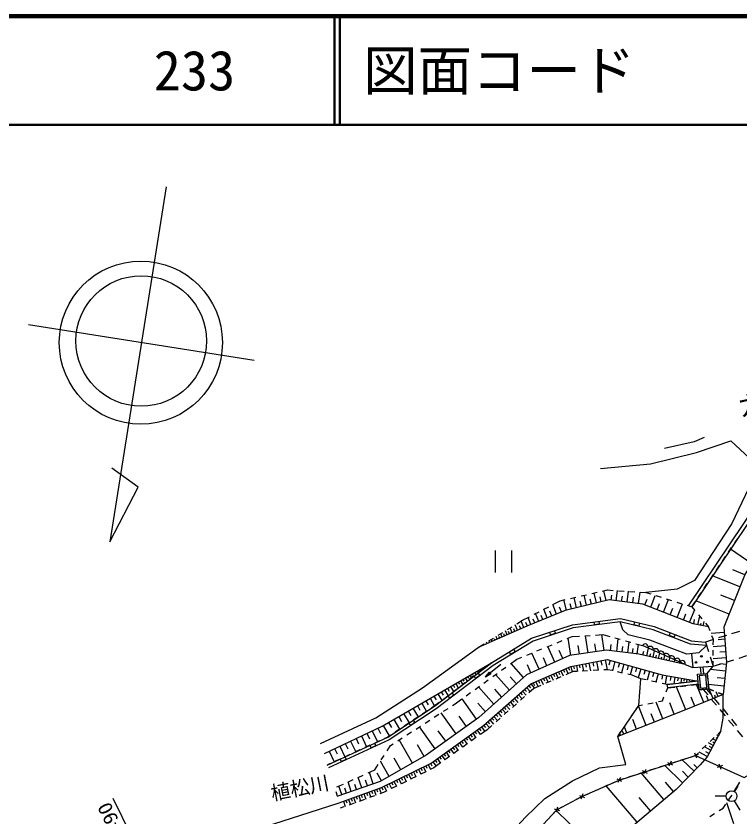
# Model space of a CAD drawing. Units: millimetres, scale not verified. Extents: x 40000 to 680000, y 20000 to 380000.
# Drawn here: x 88489 to 154998, y 306454 to 380000 of the extents above; entities that cross this region are included whole.
import ezdxf
from ezdxf.enums import TextEntityAlignment as Align

# ---------------------------------------------------------------- set-up
doc = ezdxf.new("R2010")
doc.units = ezdxf.units.MM
doc.header["$LTSCALE"] = 1000
for name, color, linetype, lineweight in [('S-BGD', 7, 'Continuous', 25), ('S-BMK-SRVR', 3, 'Continuous', 25), ('S-STR-HTXT', 7, 'Continuous', 13), ('S-TTL', 2, 'Continuous', 140), ('S-TTL-LINE', 7, 'Continuous', 50)]:
    doc.layers.add(name, color=color, linetype=linetype, lineweight=lineweight)
doc.layers.add('S-TTL-TXT', color=7, linetype='Continuous')
doc.styles.add('ＭＳ ゴシック', font='')
doc.styles.get('ＭＳ ゴシック').set_extended_font_data('MS Gothic')

msp = doc.modelspace()

# ---------------------------------------------------------------- linework, layer by layer
at = {"layer": 'S-BGD'}
for p, q in [((154513, 331612), (154792, 332027)), ((153954, 330782), (154233, 331197)), ((156098, 329690), (154126, 331038)), ((132502, 330912), (132502, 328912)), ((134002, 330912), (134002, 328912)), ((153395, 329953), (153675, 330368)), ((152836, 329124), (153116, 329538)), ((155438, 328696), (154329, 329139)), ((152278, 328294), (152557, 328709)), ((154995, 327587), (152478, 328591)), ((142366, 327194), (142827, 327299)), ((142827, 327299), (143347, 327265)), ((151719, 327465), (151998, 327880)), ((139440, 326528), (139928, 326639)), ((139981, 325670), (139757, 326600)), ((140415, 326750), (140903, 326861)), ((140900, 325891), (140679, 326810)), ((141391, 326972), (141878, 327083)), ((141808, 326110), (141589, 327017)), ((142256, 326218), (142148, 326666)), ((142704, 326326), (142488, 327222)), ((143164, 326368), (143224, 326834)), ((143629, 326308), (143749, 327239)), ((143846, 327233), (144345, 327200)), ((144126, 326244), (144190, 326741)), ((144622, 326180), (144750, 327174)), ((144844, 327167), (145343, 327135)), ((145152, 326112), (145220, 326642)), ((145682, 326044), (145819, 327104)), ((145842, 327102), (146363, 327068)), ((146363, 327068), (146795, 326934)), ((146796, 325709), (147221, 326800)), ((147272, 326784), (147749, 326635)), ((151160, 326636), (151440, 327050)), ((154493, 326328), (153234, 326830)), ((138150, 325092), (137796, 325951)), ((137869, 325989), (138492, 326312)), ((138492, 326312), (138953, 326417)), ((139051, 325446), (138824, 326388)), ((139516, 325558), (139404, 326023)), ((140441, 325781), (140330, 326240)), ((141354, 326001), (141245, 326454)), ((146251, 325922), (146463, 326468)), ((147382, 325481), (147611, 326067)), ((147968, 325252), (148425, 326424)), ((148227, 326486), (148704, 326337)), ((149181, 326188), (149658, 326039)), ((149227, 324761), (149718, 326020)), ((150136, 325890), (150567, 325755)), ((150567, 325755), (150881, 326221)), ((153991, 325069), (150928, 326291)), ((136095, 325066), (136538, 325297)), ((136509, 324416), (136215, 325129)), ((137291, 324738), (136969, 325521)), ((136982, 325528), (137426, 325758)), ((137720, 324915), (137544, 325344)), ((138598, 325276), (138413, 325724)), ((148598, 325007), (148843, 325636)), ((149798, 324539), (150021, 325110)), ((150370, 324316), (150815, 325459)), ((150567, 325755), (150861, 325404)), ((134485, 324180), (135029, 324512)), ((135149, 323849), (134895, 324431)), ((135029, 324512), (135651, 324836)), ((135796, 324123), (135528, 324772)), ((136152, 324269), (136005, 324626)), ((136900, 324577), (136739, 324968)), ((141562, 324363), (141595, 324115)), ((142091, 324180), (142058, 324428)), ((145312, 324370), (145253, 324127)), ((150745, 324181), (150824, 324573)), ((151137, 324102), (151295, 324885)), ((151182, 325021), (151502, 324637)), ((151627, 324002), (151706, 324394)), ((133632, 323658), (134058, 323919)), ((134067, 323377), (133879, 323809)), ((134317, 323487), (134208, 323737)), ((134567, 323596), (134349, 324096)), ((134858, 323723), (134731, 324013)), ((135471, 323989), (135337, 324314)), ((141595, 324115), (142091, 324180)), ((145253, 324127), (145739, 324010)), ((145739, 324010), (145798, 324253)), ((151382, 324052), (151421, 324248)), ((151823, 324254), (152117, 323903)), ((152246, 323558), (152117, 323903)), ((131926, 322614), (132353, 322875)), ((132692, 322777), (132587, 323018)), ((132779, 323136), (133205, 323397)), ((132921, 322877), (132855, 323029)), ((133150, 322977), (133018, 323282)), ((133379, 323077), (133299, 323261)), ((133609, 323177), (133448, 323545)), ((133838, 323277), (133744, 323493)), ((137497, 323413), (137575, 323176)), ((137575, 323176), (138050, 323331)), ((138050, 323331), (137972, 323569)), ((139121, 322836), (139570, 323019)), ((139455, 321289), (139227, 322879)), ((139570, 323019), (140241, 323063)), ((140740, 323095), (141239, 323127)), ((141039, 321516), (140812, 323100)), ((141738, 323159), (142410, 323203)), ((142509, 321726), (142298, 323196)), ((142410, 323203), (143028, 323032)), ((143510, 322900), (143992, 322767)), ((148579, 323373), (148490, 323139)), ((148490, 323139), (148957, 322961)), ((148957, 322961), (149046, 323194)), ((153557, 323386), (152346, 323292)), ((152551, 322745), (152421, 323090)), ((153753, 323119), (153037, 322896)), ((154946, 323492), (154230, 323268)), ((130956, 322020), (131500, 322352)), ((131317, 322177), (131295, 322227)), ((131546, 322277), (131522, 322334)), ((131776, 322377), (131726, 322491)), ((132005, 322477), (131966, 322566)), ((132234, 322577), (132156, 322755)), ((132463, 322677), (132410, 322798)), ((137270, 322079), (137733, 322268)), ((138196, 322457), (138658, 322647)), ((140247, 321402), (140134, 322194)), ((141774, 321621), (141668, 322356)), ((143091, 321718), (143159, 322302)), ((143674, 321650), (143810, 322817)), ((144474, 322634), (144956, 322501)), ((144685, 321532), (144803, 322543)), ((145438, 322368), (146057, 322198)), ((145562, 321430), (145664, 322306)), ((149954, 320455), (146057, 322198)), ((151928, 322212), (150457, 322334)), ((150524, 322629), (151832, 322521)), ((150524, 322629), (151832, 322521)), ((152559, 322747), (151832, 322521)), ((151832, 322521), (152102, 321645)), ((153652, 322175), (152543, 322088)), ((152545, 322268), (152551, 322745)), ((153605, 322781), (152999, 322733)), ((133795, 321616), (133925, 321403)), ((133925, 321403), (134352, 321664)), ((134352, 321664), (134222, 321877)), ((135419, 321322), (135882, 321511)), ((136540, 320024), (135876, 321508)), ((136345, 321700), (136807, 321890)), ((137978, 320667), (137335, 322105)), ((138712, 320995), (138383, 321729)), ((144180, 321591), (144239, 322097)), ((145123, 321481), (145175, 321919)), ((146080, 321329), (146159, 321683)), ((146434, 321249), (146594, 321958)), ((146729, 321182), (146795, 321477)), ((147024, 321116), (147157, 321706)), ((147515, 321005), (147626, 321496)), ((150547, 321449), (150674, 320192)), ((152532, 321268), (152539, 321768)), ((153696, 321620), (153141, 321577)), ((133901, 320511), (134508, 320949)), ((134508, 320949), (134956, 321132)), ((137259, 320345), (136938, 321064)), ((141814, 320724), (141971, 319927)), ((142212, 320803), (142291, 320405)), ((142611, 320882), (142790, 319973)), ((143060, 320841), (142935, 320395)), ((143506, 320716), (143272, 319882)), ((147269, 321061), (147325, 321306)), ((147759, 320950), (147803, 321147)), ((148003, 320895), (148091, 321288)), ((148247, 320840), (148280, 320987)), ((148491, 320785), (148557, 321080)), ((148734, 320730), (148757, 320828)), ((148978, 320675), (149023, 320871)), ((149222, 320620), (149233, 320669)), ((149466, 320565), (149488, 320663)), ((152250, 321168), (152520, 320292)), ((152520, 320292), (152526, 320768)), ((153739, 321065), (152529, 320970)), ((153730, 320671), (154446, 320895)), ((154923, 321044), (155639, 321268)), ((131326, 319982), (130928, 319679)), ((131044, 319971), (131126, 319829)), ((131260, 320096), (131301, 320025)), ((131477, 320221), (131527, 320135)), ((133028, 320451), (131604, 319311)), ((131693, 320347), (131718, 320303)), ((132159, 320617), (131724, 320285)), ((133091, 319926), (133496, 320218)), ((135118, 319262), (133962, 320555)), ((135798, 319691), (135466, 320434)), ((138777, 319965), (138876, 319736)), ((139007, 320064), (139205, 319605)), ((139236, 320163), (139335, 319934)), ((139467, 320260), (139566, 319761)), ((139716, 320309), (139766, 320060)), ((139966, 320359), (140072, 319822)), ((140234, 320412), (140288, 320143)), ((140503, 320465), (140624, 319852)), ((140809, 320525), (140870, 320219)), ((141115, 320586), (141253, 319887)), ((141465, 320655), (141534, 320306)), ((142001, 319929), (141502, 319901)), ((142852, 319977), (142500, 319957)), ((143243, 319889), (142852, 319977)), ((143923, 320599), (143806, 320182)), ((144339, 320482), (144118, 319692)), ((144734, 320371), (144624, 319976)), ((145129, 320260), (144919, 319512)), ((145504, 320155), (145399, 319781)), ((145878, 320050), (145651, 319241)), ((146282, 319937), (146169, 319532)), ((151424, 319583), (151368, 320230)), ((151674, 319605), (151618, 320243)), ((151997, 319633), (152520, 320292)), ((153682, 319857), (152291, 320003)), ((152520, 320292), (153253, 320521)), ((153746, 320460), (153142, 320524)), ((129746, 319219), (129923, 318913)), ((129962, 319344), (130051, 319191)), ((130531, 319376), (130133, 319072)), ((130179, 319469), (130324, 319218)), ((130395, 319595), (130468, 319469)), ((130541, 319384), (130693, 319185)), ((130611, 319720), (130725, 319524)), ((130693, 319185), (131091, 319488)), ((130828, 319845), (130884, 319747)), ((131091, 319488), (130939, 319687)), ((131604, 319311), (131999, 319749)), ((131604, 319311), (132004, 319742)), ((131604, 319311), (132012, 319733)), ((131604, 319311), (132019, 319723)), ((131604, 319311), (132025, 319716)), ((131604, 319311), (132033, 319706)), ((131604, 319311), (132041, 319696)), ((131604, 319311), (132048, 319687)), ((131604, 319311), (132063, 319669)), ((131604, 319311), (132074, 319655)), ((131604, 319311), (132084, 319642)), ((131604, 319311), (132092, 319632)), ((131604, 319311), (132101, 319622)), ((131604, 319311), (132109, 319611)), ((131604, 319311), (132118, 319600)), ((131999, 319749), (132118, 319600)), ((132280, 319340), (132685, 319633)), ((133826, 318105), (132547, 319533)), ((134472, 318683), (133894, 319330)), ((137170, 319273), (137368, 318814)), ((137399, 319372), (137498, 319143)), ((137629, 319471), (137827, 319012)), ((137859, 319570), (137958, 319340)), ((138540, 319319), (138081, 319121)), ((138088, 319669), (138286, 319210)), ((138318, 319768), (138417, 319538)), ((138548, 319867), (138745, 319407)), ((139653, 319798), (139000, 319517)), ((140004, 319818), (139653, 319798)), ((141003, 319873), (140504, 319846)), ((144218, 319669), (143731, 319779)), ((145097, 319472), (144706, 319560)), ((145894, 319140), (145097, 319472)), ((146687, 319823), (146461, 319018)), ((147089, 319710), (146976, 319308)), ((147492, 319597), (147280, 318842)), ((147870, 319494), (147803, 319107)), ((148257, 319427), (148124, 318660)), ((148640, 319361), (148574, 318977)), ((149023, 319295), (148919, 318693)), ((149324, 319243), (149272, 318942)), ((149625, 319191), (149552, 318771)), ((152038, 319169), (151997, 319633)), ((153609, 319161), (152913, 319234)), ((128643, 318579), (128781, 318341)), ((128881, 318717), (129122, 318302)), ((129097, 318842), (129218, 318635)), ((129314, 318968), (129523, 318607)), ((129735, 318769), (129338, 318466)), ((129530, 319093), (129634, 318913)), ((130658, 318169), (131064, 318462)), ((131469, 318755), (131875, 319048)), ((135585, 318503), (135750, 318316)), ((135772, 318668), (136118, 318276)), ((136011, 318774), (136115, 318534)), ((136703, 318528), (136050, 318247)), ((136251, 318878), (136449, 318418)), ((136481, 318977), (136580, 318747)), ((136711, 319075), (136908, 318616)), ((136940, 319174), (137039, 318945)), ((137622, 318924), (137163, 318726)), ((146373, 319037), (145894, 319140)), ((147351, 318827), (146862, 318932)), ((148318, 318619), (147839, 318722)), ((148919, 318693), (148318, 318619)), ((149912, 318816), (149416, 318755)), ((149520, 318445), (150017, 318506)), ((149871, 319148), (149835, 318939)), ((150117, 319106), (150071, 318836)), ((150364, 319063), (150340, 318928)), ((151009, 318952), (150408, 318877)), ((150513, 318568), (151180, 318650)), ((150610, 319021), (150589, 318900)), ((151667, 316976), (150998, 318628)), ((151180, 318650), (151225, 318128)), ((152122, 318207), (152081, 318671)), ((153535, 318465), (152086, 318618)), ((127236, 317764), (127598, 317140)), ((127548, 317945), (127729, 317633)), ((127860, 318126), (128176, 317581)), ((128133, 318284), (128291, 318011)), ((128405, 318441), (128681, 317966)), ((128940, 318163), (128542, 317860)), ((128705, 317670), (128553, 317868)), ((129848, 317584), (130253, 317877)), ((132397, 316827), (130985, 318405)), ((133112, 317466), (132472, 318180)), ((134834, 317842), (135000, 317655)), ((135022, 318008), (135352, 317632)), ((135210, 318173), (135375, 317985)), ((135397, 318338), (135728, 317963)), ((136050, 318247), (135592, 317843)), ((148207, 317938), (148358, 318301)), ((148358, 318301), (149024, 318384)), ((150015, 316307), (149167, 318401)), ((151225, 318128), (152122, 318207)), ((151625, 318163), (152034, 317670)), ((151928, 318190), (152292, 317750)), ((152554, 318042), (152122, 318207)), ((152122, 318207), (152554, 318042)), ((152528, 317324), (152179, 318185)), ((152991, 317512), (152817, 317942)), ((153455, 317699), (153022, 317864)), ((153022, 317864), (153455, 317699)), ((126142, 317130), (126362, 316750)), ((126522, 317350), (126936, 316636)), ((126879, 317557), (127086, 317200)), ((128145, 317557), (127747, 317254)), ((128156, 317565), (128307, 317366)), ((128307, 317366), (128705, 317670)), ((128836, 316853), (129442, 317291)), ((130801, 315437), (129463, 317306)), ((133896, 317016), (134227, 316641)), ((134084, 317181), (134249, 316994)), ((134272, 317347), (134602, 316971)), ((134459, 317512), (134624, 317324)), ((134647, 317677), (134977, 317302)), ((135217, 317513), (134842, 317183)), ((147914, 315474), (147309, 317004)), ((147524, 317046), (147866, 317112)), ((147866, 317112), (148017, 317476)), ((150841, 316641), (150507, 317467)), ((152097, 317150), (151923, 317580)), ((152352, 317284), (152830, 316706)), ((152610, 317365), (153088, 316787)), ((152759, 317418), (152672, 317633)), ((124955, 316442), (125423, 315635)), ((125359, 316676), (125592, 316272)), ((125762, 316910), (126202, 316150)), ((126914, 316619), (126652, 316446)), ((127349, 316951), (126914, 316619)), ((127757, 316158), (128177, 316428)), ((128597, 316699), (128836, 316853)), ((131608, 316120), (130902, 316910)), ((133146, 316355), (133476, 315980)), ((133333, 316521), (133499, 316333)), ((133521, 316686), (133852, 316311)), ((133709, 316851), (133874, 316663)), ((134467, 316852), (134091, 316522)), ((145440, 316296), (145710, 316692)), ((146385, 314869), (145680, 316649)), ((145710, 316692), (146052, 316759)), ((146543, 316855), (147033, 316950)), ((148965, 315890), (148549, 316940)), ((153149, 316321), (153627, 315743)), ((153407, 316402), (153885, 315824)), ((123644, 315682), (123907, 315228)), ((124099, 315946), (124595, 315089)), ((124527, 316194), (124775, 315766)), ((125400, 315620), (124983, 315345)), ((126235, 316171), (125818, 315896)), ((126916, 315616), (127336, 315887)), ((128931, 314099), (127552, 316026)), ((129866, 314768), (129197, 315703)), ((132208, 315529), (132373, 315342)), ((132395, 315694), (132726, 315319)), ((132583, 315860), (132748, 315672)), ((132966, 315530), (132590, 315200)), ((132771, 316025), (133101, 315650)), ((132958, 316190), (133123, 316002)), ((133716, 316191), (133341, 315861)), ((144878, 315469), (145159, 315883)), ((147149, 315172), (146847, 315937)), ((122224, 314859), (122783, 313894)), ((122707, 315139), (122986, 314657)), ((123189, 315419), (123716, 314510)), ((124566, 315070), (124148, 314794)), ((124576, 315078), (124714, 314869)), ((124714, 314869), (125131, 315145)), ((125131, 315145), (124994, 315353)), ((125235, 314532), (125655, 314803)), ((126076, 315074), (126496, 315345)), ((131457, 314868), (131623, 314681)), ((131645, 315033), (131975, 314658)), ((132215, 314869), (131757, 314466)), ((131833, 315199), (131998, 315011)), ((132020, 315364), (132351, 314989)), ((144315, 314643), (144597, 315056)), ((145494, 314517), (145142, 315407)), ((153946, 315358), (154424, 314780)), ((154204, 315438), (154682, 314861)), ((120718, 314136), (120955, 313636)), ((121219, 314373), (121697, 313363)), ((121724, 314612), (121963, 314107)), ((123731, 314519), (123313, 314244)), ((124395, 313990), (124815, 314261)), ((127004, 312720), (125559, 314740)), ((127968, 313410), (127278, 314373)), ((130442, 314139), (130733, 313733)), ((130645, 314285), (130791, 314082)), ((130849, 314430), (131140, 314024)), ((131052, 314576), (131197, 314373)), ((131757, 314466), (131150, 314031)), ((131255, 314721), (131546, 314315)), ((143765, 313833), (144034, 314229)), ((144034, 313939), (143962, 314122)), ((144319, 314052), (144206, 314338)), ((144604, 314165), (144379, 314736)), ((152979, 314093), (153242, 314346)), ((154743, 314395), (155221, 313817)), ((119227, 313430), (119696, 312439)), ((119723, 313665), (119957, 313169)), ((120218, 313899), (120692, 312899)), ((121894, 313454), (121440, 313244)), ((122634, 313796), (122347, 313663)), ((122896, 313969), (122634, 313796)), ((123554, 313448), (123974, 313719)), ((124904, 311398), (123681, 313530)), ((129426, 313411), (129571, 313208)), ((129629, 313557), (129920, 313150)), ((129832, 313702), (129978, 313499)), ((130036, 313848), (130327, 313442)), ((130239, 313994), (130384, 313790)), ((130744, 313740), (130337, 313449)), ((152259, 313400), (152619, 313746)), ((152770, 313464), (152485, 313617)), ((152652, 313244), (152509, 313320)), ((152888, 313685), (152817, 313723)), ((153006, 313905), (152863, 313982)), ((117758, 312735), (117989, 312248)), ((118245, 312965), (118710, 311983)), ((118736, 313197), (118968, 312706)), ((120078, 312615), (119624, 312405)), ((120986, 313034), (120532, 312825)), ((120986, 313034), (121091, 312807)), ((121091, 312807), (121544, 313017)), ((121544, 313017), (121440, 313244)), ((122576, 312527), (122895, 313023)), ((122895, 313023), (123134, 313177)), ((125982, 312017), (125363, 313094)), ((128410, 312683), (128701, 312277)), ((128613, 312829), (128758, 312626)), ((129118, 312576), (128711, 312284)), ((128816, 312975), (129107, 312568)), ((129019, 313120), (129165, 312917)), ((129223, 313266), (129514, 312859)), ((129931, 313158), (129524, 312867)), ((151538, 312706), (151899, 313053)), ((152298, 312583), (151727, 312888)), ((152534, 313024), (152106, 313253)), ((152416, 312803), (152202, 312918)), ((117272, 312505), (117732, 311532)), ((119170, 312196), (118716, 311986)), ((118821, 311759), (118716, 311986)), ((122034, 311687), (122305, 312107)), ((123839, 310786), (123227, 311852)), ((127393, 311956), (127539, 311752)), ((127597, 312101), (127888, 311695)), ((127800, 312247), (127945, 312043)), ((128305, 311993), (127898, 311702)), ((128003, 312392), (128294, 311986)), ((128206, 312538), (128352, 312335)), ((150498, 311972), (150915, 312106)), ((151150, 312194), (150681, 312019)), ((150828, 312341), (151003, 311872)), ((150915, 312106), (151178, 312359)), ((151993, 312012), (151237, 312416)), ((152146, 312297), (151860, 312450)), ((117354, 311357), (117068, 311225)), ((118262, 311776), (117808, 311567)), ((118262, 311776), (118367, 311549)), ((118367, 311549), (118821, 311759)), ((121444, 310770), (121763, 311266)), ((122773, 310175), (121966, 311581)), ((126127, 311161), (126237, 310936)), ((126351, 311271), (126572, 310822)), ((126576, 311381), (126686, 311157)), ((126784, 311519), (127075, 311112)), ((127492, 311411), (126884, 310976)), ((126987, 311664), (127133, 311461)), ((127190, 311810), (127481, 311403)), ((147642, 311053), (148118, 311206)), ((149712, 309580), (148081, 311194)), ((148352, 311467), (148797, 311239)), ((148689, 311575), (148460, 311130)), ((148594, 311359), (149070, 311512)), ((149546, 311666), (150022, 311819)), ((150774, 310653), (149701, 311715)), ((151076, 310958), (150771, 311259)), ((153379, 311174), (152910, 311000)), ((153057, 311321), (153232, 310853)), ((120846, 310502), (121444, 310770)), ((121313, 309488), (120953, 310550)), ((122070, 309771), (121666, 310474)), ((124557, 310388), (124777, 309940)), ((124781, 310499), (124891, 310274)), ((125005, 310609), (125226, 310160)), ((125230, 310719), (125340, 310495)), ((125454, 310830), (125675, 310381)), ((125678, 310940), (125789, 310716)), ((126140, 310610), (125691, 310389)), ((125903, 311050), (126123, 310602)), ((126884, 310976), (126589, 310830)), ((145738, 310440), (146214, 310593)), ((148010, 308044), (145931, 310502)), ((146011, 310713), (146456, 310485)), ((146348, 310822), (146120, 310377)), ((146690, 310746), (147166, 310899)), ((150243, 310117), (149706, 310648)), ((119289, 308802), (118995, 309672)), ((119021, 309683), (119477, 309888)), ((120250, 309128), (119925, 310089)), ((119933, 310093), (120389, 310297)), ((120781, 309308), (120601, 309839)), ((123211, 309726), (123431, 309278)), ((123435, 309837), (123545, 309612)), ((123659, 309947), (123880, 309498)), ((123884, 310057), (123994, 309833)), ((124345, 309727), (123896, 309507)), ((124108, 310168), (124329, 309719)), ((124332, 310278), (124443, 310054)), ((125242, 310168), (124794, 309948)), ((143329, 309596), (143893, 309846)), ((143670, 309960), (144115, 309732)), ((144007, 310068), (143779, 309623)), ((143893, 309846), (144310, 309980)), ((144786, 310133), (145262, 310287)), ((148886, 308785), (148145, 309661)), ((154471, 308799), (154971, 309665)), ((117967, 309210), (118565, 309479)), ((118420, 308507), (118153, 309294)), ((118854, 308655), (118707, 309089)), ((119770, 308965), (119607, 309445)), ((121385, 308916), (121556, 308446)), ((121620, 309001), (121706, 308766)), ((121855, 309086), (122026, 308616)), ((122089, 309175), (122199, 308950)), ((122313, 309285), (122534, 308836)), ((122537, 309395), (122648, 309171)), ((122762, 309506), (122982, 309057)), ((122986, 309616), (123096, 309392)), ((123448, 309286), (122999, 309065)), ((141500, 308787), (141957, 308989)), ((142414, 309191), (142871, 309394)), ((145552, 305964), (142711, 309323)), ((154550, 308869), (154833, 309281)), ((118026, 308374), (117893, 308767)), ((119505, 308233), (119676, 307763)), ((119740, 308318), (119826, 308083)), ((119975, 308404), (120146, 307934)), ((120210, 308489), (120296, 308254)), ((120445, 308574), (120616, 308104)), ((120680, 308660), (120766, 308425)), ((120915, 308745), (121086, 308275)), ((121435, 308402), (120965, 308231)), ((121150, 308830), (121236, 308595)), ((122255, 308699), (121905, 308572)), ((122550, 308845), (122255, 308699)), ((139990, 308077), (140478, 308335)), ((140245, 308425), (140711, 308245)), ((140568, 308568), (140388, 308102)), ((140478, 308335), (141042, 308584)), ((146781, 307004), (145741, 308233)), ((153721, 308366), (152721, 308366)), ((153983, 308045), (154266, 308457)), ((110759, 281266), (97417, 308136)), ((108512, 304661), (118095, 307721)), ((118565, 307892), (118736, 307422)), ((118800, 307977), (118886, 307742)), ((119035, 308062), (119206, 307592)), ((119555, 307719), (119085, 307549)), ((119270, 308148), (119356, 307913)), ((120495, 308061), (120025, 307890)), ((139105, 307611), (139547, 307844)), ((153442, 307259), (153700, 307633)), ((154444, 305814), (153777, 307746)), ((154471, 307933), (154971, 307067)), ((118615, 307378), (118266, 307251)), ((137843, 306765), (138174, 307121)), ((137935, 307195), (138413, 307047)), ((138248, 307360), (138100, 306882)), ((142307, 303002), (138102, 307043)), ((138174, 307121), (138663, 307379)), ((152230, 306509), (152655, 306772)), ((153080, 307035), (153442, 307259))]:
    msp.add_line(p, q, dxfattribs=at)
for points in [[(151717, 341296), (150796, 340904), (148068, 340279)], [(142189, 338459), (146766, 338876), (150989, 339924), (154166, 341002), (156717, 338614), (154257, 333410), (150821, 328171), (149233, 327368), (146363, 327068)], [(157836, 339683), (159679, 341048), (161931, 340179), (162074, 339099), (161059, 336943), (155466, 328767), (153518, 323885)], [(150268, 325849), (157930, 337221), (158179, 337054), (150567, 325755)], [(152117, 323903), (150683, 324194), (146064, 325995), (142979, 326392), (138950, 325421), (135419, 323967), (130956, 322020)], [(117068, 311225), (122634, 313796), (126936, 316636), (132159, 320617), (135858, 322877), (139611, 324105), (144009, 324685), (147101, 323938), (150524, 322629)], [(150457, 322334), (147012, 323651), (143993, 324380), (139678, 323811), (135985, 322603), (132328, 320369), (127088, 316374), (122780, 313533), (117193, 310952)], [(151928, 322212), (151225, 321525), (150100, 321400), (146715, 322694), (144716, 323177), (144232, 323648), (143993, 324380)], [(153518, 323885), (153769, 320683), (153455, 317699)], [(116450, 313196), (121539, 315545), (125828, 318319), (130956, 322020)], [(149954, 320455), (145705, 321414), (142739, 321759), (139325, 321270), (135398, 319512), (131018, 315592), (126183, 312132), (121956, 309706), (117950, 308348)], [(118095, 307721), (122058, 309160), (126627, 311406), (131446, 314858), (135779, 318674), (139455, 320257), (142788, 320917), (147846, 319498), (151009, 318952)], [(116820, 312291), (122123, 314801), (132159, 320617)], [(149954, 320455), (150674, 320192), (152520, 320292)], [(123347, 297272), (128829, 300532), (133413, 304413), (135303, 306450), (137082, 308154), (139615, 309781), (142106, 310954), (144522, 311258), (143765, 313833), (145710, 316692), (145894, 319140)], [(151180, 318650), (148358, 318301), (148318, 318619), (151152, 318969)], [(153455, 317699), (149839, 316236), (143765, 313833)], [(153242, 314346), (153464, 315522), (153455, 317699)], [(153242, 314346), (151971, 311972), (151345, 311230), (149126, 308988), (143424, 304164), (140799, 301432), (138861, 298180), (125444, 291717)], [(124091, 295902), (129711, 299136), (135171, 302964), (136491, 305311), (138174, 307121), (140478, 308335), (143893, 309846), (150915, 312106), (155374, 310068), (159288, 312325), (163071, 313566), (164702, 313771), (166180, 313810), (168688, 313639), (171148, 313239)]]:
    msp.add_lwpolyline(points, dxfattribs=at)
for points in [[(151997, 319633), (152122, 318207), (151225, 318128), (151101, 319555)], [(151361, 318291), (151959, 318343), (151861, 319470), (151263, 319418)]]:
    msp.add_lwpolyline(points, close=True, dxfattribs=at)
for centre, radius in [((150956, 320643), 75), ((151459, 321200), 75), ((152015, 320696), 75), ((154221, 308366), 500)]:
    msp.add_circle(centre, radius, dxfattribs=at)
for centre in [(146293, 322073), (146781, 321855), (147268, 321637), (147755, 321420), (148242, 321202), (148729, 320984), (149216, 320766), (149703, 320548)]:
    msp.add_arc(centre, 267, 339.62373, 152.17509, dxfattribs=at)
at = {"layer": 'S-BMK-SRVR'}
for p, q in [((102274, 364308), (97095, 331717)), ((110361, 348354), (89639, 351646)), ((99719, 336734), (97284, 338482)), ((97095, 331717), (99719, 336734))]:
    msp.add_line(p, q, dxfattribs=at)
for centre, radius in [((99958, 350007), 7493), ((99992, 350161), 5995)]:
    msp.add_circle(centre, radius, dxfattribs=at)
at = {"layer": 'S-TTL'}
msp.add_line((680000, 380000), (40000, 380000), dxfattribs=at)
at = {"layer": 'S-TTL-LINE'}
for p, q in [((117750, 380000), (117750, 370000)), ((118250, 380000), (118250, 370000)), ((40000, 370000), (680000, 370000))]:
    msp.add_line(p, q, dxfattribs=at)

# ---------------------------------------------------------------- texts
at = {"layer": 'S-BGD', "style": 'ＭＳ ゴシック'}
msp.add_text('植松川', height=1320, rotation=11.006, dxfattribs=at).set_placement((114561, 309124), align=Align.MIDDLE_CENTER)
at = {"layer": 'S-BGD', "style": 'ＭＳ ゴシック', "width": 1.1}
msp.add_text('R=90', height=1320, rotation=116.406, dxfattribs=at).set_placement((97417, 308136), align=Align.BOTTOM_RIGHT)
at = {"layer": 'S-STR-HTXT', "style": 'ＭＳ ゴシック'}
msp.add_text('ガ－ドレ－ル', height=1833, rotation=12.71, dxfattribs=at).set_placement((162476, 344291), align=Align.BOTTOM_CENTER)
at = {"layer": 'S-TTL-TXT', "style": 'ＭＳ ゴシック'}
for s, p in [('233', (101142, 375000)), ('図面コード', (120380, 375000))]:
    msp.add_text(s, height=3666, dxfattribs=at).set_placement(p, align=Align.MIDDLE_LEFT)

doc.saveas('drawing.dxf')
